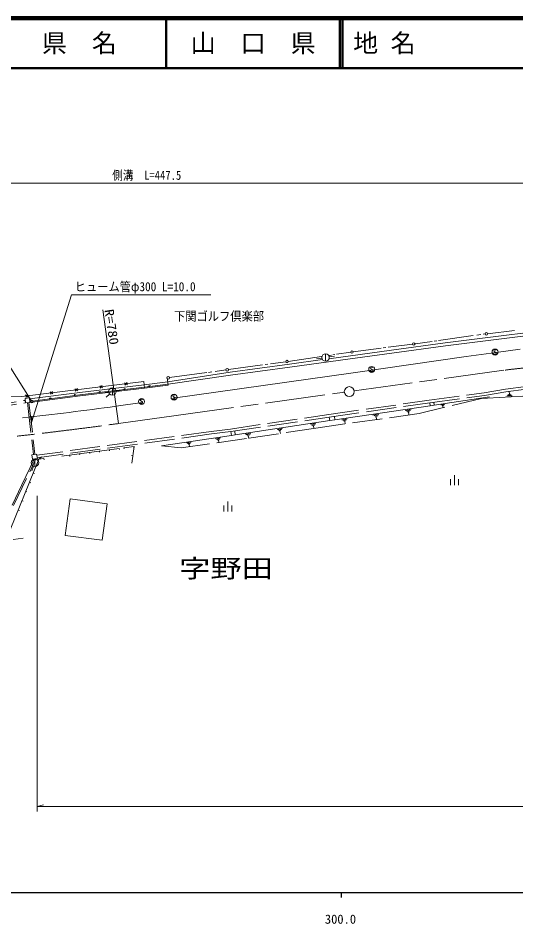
# Model space of a CAD drawing. Units: millimetres, scale not verified. Extents: x 40000 to 680000, y 20000 to 380000.
# Drawn here: x 303372 to 402929, y 198715 to 380000 of the extents above; entities that cross this region are included whole.
import ezdxf
from ezdxf.enums import TextEntityAlignment as Align

# ---------------------------------------------------------------- set-up
doc = ezdxf.new("R2010")
doc.units = ezdxf.units.MM
doc.header["$LTSCALE"] = 1000
doc.linetypes.add('CHAIN', pattern=[18.5, 12, -1.5, 3.5, -1.5])
doc.linetypes.add('DASHED', pattern=[7.5, 6, -1.5])
for name, color, linetype, lineweight in [('M-BGD', 7, 'Continuous', 13), ('M-BMK', 2, 'CHAIN', 13), ('M-STR-HTXT', 7, 'Continuous', 13), ('M-STR-STRC', 7, 'Continuous', 13), ('M-TTL', 2, 'Continuous', 140), ('M-TTL-BAND', 7, 'Continuous', 25), ('M-TTL-LINE', 7, 'Continuous', 50), ('M-WORK', 1, 'Continuous', 13)]:
    doc.layers.add(name, color=color, linetype=linetype, lineweight=lineweight)
doc.layers.add('M-TTL-TXT', color=7, linetype='Continuous')
doc.styles.add('ＭＳ ゴシック', font='')
doc.styles.add('ＭＳ 明朝', font='')
doc.styles.get('ＭＳ ゴシック').set_extended_font_data('MS Gothic')
doc.styles.get('ＭＳ 明朝').set_extended_font_data('MS Mincho')

msp = doc.modelspace()

# ---------------------------------------------------------------- linework, layer by layer
at = {"layer": 'M-BGD'}
for p, q in [((304106, 304257), (328488, 307246)), ((319709, 306421), (320266, 305986)), ((320205, 306482), (319770, 305925)), ((328564, 306632), (322365, 305882)), ((324672, 307030), (325229, 306594)), ((325168, 307091), (324733, 306533)), ((328646, 305957), (328490, 307246)), ((333304, 307220), (328564, 306632)), ((328622, 306155), (333363, 306744)), ((333367, 306543), (328646, 305957)), ((333388, 306545), (333208, 307979)), ((304820, 304596), (305378, 304161)), ((305317, 304657), (304881, 304100)), ((315685, 305102), (305666, 303771)), ((305717, 303293), (315745, 304626)), ((309783, 305205), (310340, 304769)), ((310280, 305266), (309844, 304709)), ((314746, 305813), (315303, 305378)), ((315242, 305874), (314807, 305317)), ((322365, 305882), (315685, 305102)), ((315745, 304626), (322422, 305405)), ((322446, 305207), (315769, 304427)), ((322446, 305207), (315769, 304427)), ((321473, 305224), (320630, 305173)), ((321666, 304758), (320994, 304139)), ((322220, 306019), (322220, 304519)), ((322422, 305405), (328622, 306155)), ((328646, 305957), (322446, 305207)), ((328646, 305957), (322446, 305207)), ((322956, 305375), (323816, 305498)), ((304106, 304257), (300178, 304208)), ((305642, 303994), (304761, 303900)), ((304860, 302997), (304761, 303900)), ((304860, 302997), (304806, 303495)), ((305739, 303094), (304860, 302997)), ((305739, 303094), (304860, 302997)), ((305739, 303094), (305642, 303994)), ((315769, 304427), (305739, 303094)), ((315769, 304427), (305739, 303094)), ((328180, 303048), (322949, 302325)), ((327820, 302924), (327772, 302996)), ((327964, 302852), (327820, 302924)), ((327868, 303644), (327844, 303500)), ((327844, 303500), (327892, 303380)), ((328012, 303716), (327868, 303644)), ((327892, 303380), (328228, 303188)), ((328132, 302852), (327964, 302852)), ((328108, 303716), (328012, 303716)), ((328204, 303692), (328108, 303716)), ((328252, 302924), (328132, 302852)), ((328252, 303644), (328204, 303692)), ((328228, 303188), (328276, 303068)), ((328276, 303068), (328252, 302924)), ((323604, 293886), (312134, 292325)), ((323604, 293886), (323637, 293639)), ((324527, 294024), (326594, 294293)), ((324527, 294024), (324559, 293777)), ((326594, 294293), (326097, 290904)), ((326511, 294282), (326543, 294034)), ((307036, 292749), (306134, 292600)), ((306134, 292600), (306272, 291708)), ((307225, 291855), (307036, 292749)), ((307300, 291522), (308026, 292191)), ((313695, 292538), (313729, 292290)), ((315677, 292808), (315711, 292560)), ((317659, 293077), (317692, 292830)), ((319640, 293347), (319674, 293099)), ((321622, 293617), (321656, 293369)), ((326316, 292397), (326069, 292433)), ((307532, 291721), (300889, 275427)), ((306463, 290317), (306096, 289420)), ((306272, 291708), (307225, 291855)), ((306746, 291762), (306746, 290262)), ((307161, 290811), (307392, 290716)), ((308542, 291834), (307532, 291721)), ((308542, 291834), (308570, 291585)), ((306406, 288959), (306637, 288864)), ((305650, 287107), (305882, 287012)), ((304895, 285255), (305127, 285160)), ((304140, 283403), (304372, 283308)), ((313762, 283814), (312781, 276480)), ((313762, 283814), (321192, 282819)), ((321192, 282819), (320210, 275485)), ((303385, 281551), (303617, 281456)), ((302375, 275630), (304357, 275900)), ((312781, 276480), (320210, 275485))]:
    msp.add_line(p, q, dxfattribs=at)
at = {"layer": 'M-BGD', "linetype": 'DASHED'}
for p, q in [((289632, 301087), (304806, 303495)), ((289696, 300591), (304860, 302997)), ((305242, 303039), (306437, 292650)), ((305540, 303072), (306733, 292699)), ((342010, 297282), (307085, 292517)), ((342080, 296767), (307193, 292007)), ((302452, 282439), (306928, 291809)), ((304087, 286557), (306569, 291754)), ((302170, 282543), (304087, 286557))]:
    msp.add_line(p, q, dxfattribs=at)
at = {"layer": 'M-BGD'}
for centre, radius in [((322220, 305269), 750), ((328060, 303260), 600), ((306746, 291012), 750)]:
    msp.add_circle(centre, radius, dxfattribs=at)
for centre, radius, start, end in [((329664, 306226), 208, 23.33429, 170.8139), ((329664, 306222), 162, 29.69391, 164.45422), ((314771, 304437), 208, 23.83093, 171.31043), ((314772, 304433), 162, 30.19049, 164.95081), ((319735, 305033), 208, 22.91663, 170.39612), ((319735, 305029), 162, 29.27618, 164.0365), ((319737, 305016), 125, 43.52618, 149.78638), ((324700, 305622), 208, 23.16022, 170.63983), ((324701, 305618), 162, 29.5199, 164.28009), ((324702, 305605), 125, 43.7699, 150.03009), ((329666, 306209), 125, 43.94403, 150.20422), ((305923, 303262), 208, 23.83093, 171.31043), ((305924, 303258), 162, 30.19049, 164.95081), ((305925, 303245), 125, 44.44049, 150.70081), ((309815, 303779), 208, 23.83093, 171.31043), ((309815, 303775), 162, 30.19049, 164.95081), ((309817, 303762), 125, 44.44049, 150.70081), ((314773, 304421), 125, 44.44049, 150.70081), ((216684, 1071520), 776500, 276.47382, 277.86572)]:
    msp.add_arc(centre, radius, start, end, dxfattribs=at)
at = {"layer": 'M-BMK'}
msp.add_line((334538, 300395), (323428, 298859), dxfattribs=at)
msp.add_arc((216685, 1071520), 780000, 274.0162, 277.86562, dxfattribs=at)
at = {"layer": 'M-STR-HTXT'}
for p, q in [((107111, 346940), (553291, 346940)), ((306072, 299042), (314060, 324637)), ((314060, 324637), (341935, 324637)), ((320286, 321598), (323428, 298859)), ((306072, 299042), (306111, 300339)), ((307193, 284416), (307193, 221189)), ((307193, 222189), (308443, 222539)), ((307193, 222189), (539179, 222189))]:
    msp.add_line(p, q, dxfattribs=at)
at = {"layer": 'M-STR-STRC'}
msp.add_line((300102, 312796), (305980, 303469), dxfattribs=at)
msp.add_circle((306113, 303258), 250, dxfattribs=at)
at = {"layer": 'M-TTL'}
msp.add_line((680000, 380000), (40000, 380000), dxfattribs=at)
at = {"layer": 'M-TTL-BAND'}
for p, q in [((40000, 205000), (579000, 205000)), ((368000, 205000), (368000, 204000))]:
    msp.add_line(p, q, dxfattribs=at)
at = {"layer": 'M-TTL-LINE'}
for p, q in [((333000, 380000), (333000, 370000)), ((367750, 380000), (367750, 370000)), ((368250, 380000), (368250, 370000)), ((40000, 370000), (680000, 370000))]:
    msp.add_line(p, q, dxfattribs=at)
at = {"layer": 'M-WORK'}
for p, q in [((397267, 316843), (402651, 317495)), ((398413, 316223), (407555, 317361)), ((387463, 315479), (394391, 316446)), ((388774, 315015), (398413, 316223)), ((388852, 314420), (398487, 315628)), ((395101, 316546), (395911, 316659)), ((396371, 316723), (396771, 316779)), ((398487, 315628), (407624, 316765)), ((370400, 313205), (375980, 313934)), ((376374, 313985), (376887, 314053)), ((382257, 314755), (377387, 314118)), ((378037, 313535), (388774, 315015)), ((378119, 312940), (388852, 314420)), ((382753, 314822), (386175, 315299)), ((386596, 315358), (387094, 315428)), ((398715, 313630), (398571, 313558)), ((398811, 313630), (398715, 313630)), ((398907, 313606), (398811, 313630)), ((399000, 313094), (403791, 313752)), ((357408, 311297), (364067, 312277)), ((364127, 311960), (363067, 311791)), ((364863, 312827), (364863, 311327)), ((365545, 311811), (378037, 313535)), ((365562, 312497), (366021, 312564)), ((365594, 312179), (366675, 312330)), ((366310, 312607), (366751, 312672)), ((369905, 313136), (367076, 312719)), ((367847, 311523), (378119, 312940)), ((370409, 309037), (392982, 312282)), ((392982, 312282), (399000, 313094)), ((398523, 312838), (398475, 312910)), ((398667, 312766), (398523, 312838)), ((398571, 313558), (398547, 313414)), ((398547, 313414), (398595, 313294)), ((398595, 313294), (398931, 313102)), ((398835, 312766), (398667, 312766)), ((398955, 312838), (398835, 312766)), ((398955, 313558), (398907, 313606)), ((398931, 313102), (398979, 312982)), ((398979, 312982), (398955, 312838)), ((345427, 309644), (352262, 310586)), ((345801, 309132), (357643, 310760)), ((345882, 308538), (357723, 310166)), ((353295, 310728), (352779, 310657)), ((353826, 310801), (356913, 311227)), ((357643, 310760), (364284, 311650)), ((357723, 310166), (367847, 311523)), ((373907, 310066), (373883, 309922)), ((374051, 310138), (373907, 310066)), ((374147, 310138), (374051, 310138)), ((374243, 310114), (374147, 310138)), ((374291, 310066), (374243, 310114)), ((333304, 307220), (345801, 309132)), ((333363, 306744), (345882, 308538)), ((333629, 308039), (341087, 309054)), ((334379, 303907), (370409, 309037)), ((341446, 309103), (342148, 309198)), ((344932, 309577), (342774, 309283)), ((373859, 309346), (373811, 309418)), ((374003, 309274), (373859, 309346)), ((373883, 309922), (373931, 309802)), ((373931, 309802), (374267, 309610)), ((374171, 309274), (374003, 309274)), ((374291, 309346), (374171, 309274)), ((374267, 309610), (374315, 309490)), ((374315, 309490), (374291, 309346)), ((334508, 304589), (334364, 304517)), ((334604, 304589), (334508, 304589)), ((334700, 304565), (334604, 304589)), ((334748, 304517), (334700, 304565)), ((401846, 304719), (401451, 304698)), ((401649, 304708), (401618, 305280)), ((334316, 303797), (334268, 303869)), ((334460, 303725), (334316, 303797)), ((334364, 304517), (334340, 304373)), ((334340, 304373), (334388, 304253)), ((334388, 304253), (334724, 304061)), ((334628, 303725), (334460, 303725)), ((334748, 303797), (334628, 303725)), ((334724, 304061), (334772, 303941)), ((334772, 303941), (334748, 303797)), ((385688, 302998), (385764, 302429)), ((386592, 302540), (386516, 303108)), ((386592, 302540), (397656, 304229)), ((405523, 304373), (396045, 303861)), ((402217, 304386), (401118, 304328)), ((401285, 304513), (402031, 304553)), ((366719, 299598), (385764, 302429)), ((380809, 301492), (381996, 301668)), ((381835, 301450), (381028, 301330)), ((381246, 301168), (381673, 301232)), ((381459, 301200), (381551, 300583)), ((385764, 302429), (386592, 302540)), ((387906, 302618), (388697, 302739)), ((388590, 302593), (388052, 302511)), ((388198, 302404), (388482, 302447)), ((388340, 302426), (388403, 302014)), ((346805, 296570), (365701, 299453)), ((365602, 300145), (365701, 299453)), ((365701, 299453), (366719, 299598)), ((366719, 299598), (366620, 300289)), ((368091, 299614), (369179, 299775)), ((369031, 299575), (368291, 299465)), ((368491, 299317), (368882, 299375)), ((368687, 299346), (368771, 298781)), ((374343, 300554), (375530, 300731)), ((375368, 300513), (374561, 300393)), ((374779, 300231), (375207, 300294)), ((374993, 300263), (375085, 299645)), ((346805, 296570), (346689, 297359)), ((355151, 297685), (356239, 297851)), ((356091, 297651), (355352, 297538)), ((355553, 297390), (355944, 297450)), ((355748, 297420), (355835, 296855)), ((361856, 298703), (362943, 298869)), ((362796, 298668), (362056, 298555)), ((362257, 298408), (362648, 298468)), ((362453, 298438), (362539, 297872)), ((332034, 294410), (346024, 296455)), ((342879, 295823), (343869, 295968)), ((343733, 295787), (343061, 295688)), ((343242, 295553), (343598, 295605)), ((343420, 295579), (343495, 295065)), ((345908, 297244), (346024, 296455)), ((346024, 296455), (346805, 296570)), ((348815, 296724), (349903, 296889)), ((349755, 296689), (349016, 296576)), ((349217, 296429), (349608, 296488)), ((349412, 296459), (349499, 295893)), ((337024, 294980), (338014, 295125)), ((337878, 294943), (337206, 294845)), ((337387, 294710), (337743, 294762)), ((337565, 294736), (337640, 294221)), ((390668, 288545), (390668, 286545)), ((389868, 287745), (389868, 286545)), ((391468, 287745), (391468, 286545)), ((345307, 283246), (345307, 281246)), ((344507, 282446), (344507, 281246)), ((346107, 282446), (346107, 281246))]:
    msp.add_line(p, q, dxfattribs=at)
at = {"layer": 'M-WORK', "linetype": 'CHAIN'}
for p, q in [((400498, 309518), (370600, 305383)), ((334538, 300395), (368619, 305109))]:
    msp.add_line(p, q, dxfattribs=at)
at = {"layer": 'M-WORK', "linetype": 'DASHED'}
for p, q in [((385619, 303513), (396571, 304978)), ((396571, 304978), (400874, 305728)), ((396651, 304464), (400952, 305214)), ((400874, 305728), (404923, 306250)), ((400952, 305214), (404993, 305735)), ((365528, 300660), (385619, 303513)), ((365602, 300145), (385688, 302998)), ((396045, 303861), (383604, 300866)), ((385688, 302998), (396651, 304464)), ((345834, 297759), (365528, 300660)), ((345908, 297244), (365602, 300145)), ((383604, 300866), (362888, 297939)), ((342010, 297282), (345834, 297759)), ((362888, 297939), (349034, 295848)), ((349034, 295848), (341667, 294792)), ((342080, 296767), (345908, 297244)), ((335952, 293985), (332034, 294410)), ((341667, 294792), (335952, 293985))]:
    msp.add_line(p, q, dxfattribs=at)
at = {"layer": 'M-WORK'}
for centre, radius in [((397019, 316813), 250), ((382505, 314787), 250), ((398763, 313174), 600), ((364863, 312077), 750), ((370152, 313172), 250), ((357161, 311261), 250), ((374099, 309682), 600), ((333381, 308006), 250), ((345179, 309610), 250), ((334556, 304133), 600), ((369609, 305246), 1000)]:
    msp.add_circle(centre, radius, dxfattribs=at)
at = {"layer": 'M-WORK', "linetype": 'CHAIN'}
msp.add_arc((439113, -8144), 320000, 84.78826, 96.93085, dxfattribs=at)

# ---------------------------------------------------------------- texts
at = {"layer": 'M-BGD', "style": 'ＭＳ 明朝', "width": 0.9}
msp.add_text('下関ゴルフ倶楽部 ', height=1833, dxfattribs=at).set_placement((334559, 318882), align=Align.BOTTOM_LEFT)
at = {"layer": 'M-STR-HTXT', "style": 'ＭＳ 明朝'}
for s, width, p in [('側溝\u3000L=447.5', 0.85, (322201, 347089)), ('ヒューム管φ300 L=10.0', 0.9, (314685, 324786))]:
    msp.add_text(s, height=1833, dxfattribs=dict(at, width=width)).set_placement(p, align=Align.BOTTOM_LEFT)
at = {"layer": 'M-STR-HTXT', "style": 'ＭＳ 明朝', "width": 1.15}
msp.add_text('R=780', height=1833, rotation=278.6, dxfattribs=at).set_placement((320102, 321518), align=Align.BOTTOM_LEFT)
at = {"layer": 'M-TTL-BAND', "style": 'ＭＳ ゴシック'}
msp.add_text('300.0', height=1833, dxfattribs=at).set_placement((367844, 198195), align=Align.BOTTOM_CENTER)
at = {"layer": 'M-TTL-TXT', "style": 'ＭＳ ゴシック'}
for s, p in [('県\u3000名', (315625, 375000)), ('山\u3000口\u3000県', (350375, 375000))]:
    msp.add_text(s, height=3666, dxfattribs=at).set_placement(p, align=Align.MIDDLE_CENTER)
msp.add_text('地 名', height=3666, dxfattribs=at).set_placement((370380, 375000), align=Align.MIDDLE_LEFT)
at = {"layer": 'M-WORK', "style": 'ＭＳ 明朝', "width": 1.25}
msp.add_text('字野田', height=3666, dxfattribs=at).set_placement((335569, 266925), align=Align.BOTTOM_LEFT)

doc.saveas('drawing.dxf')
